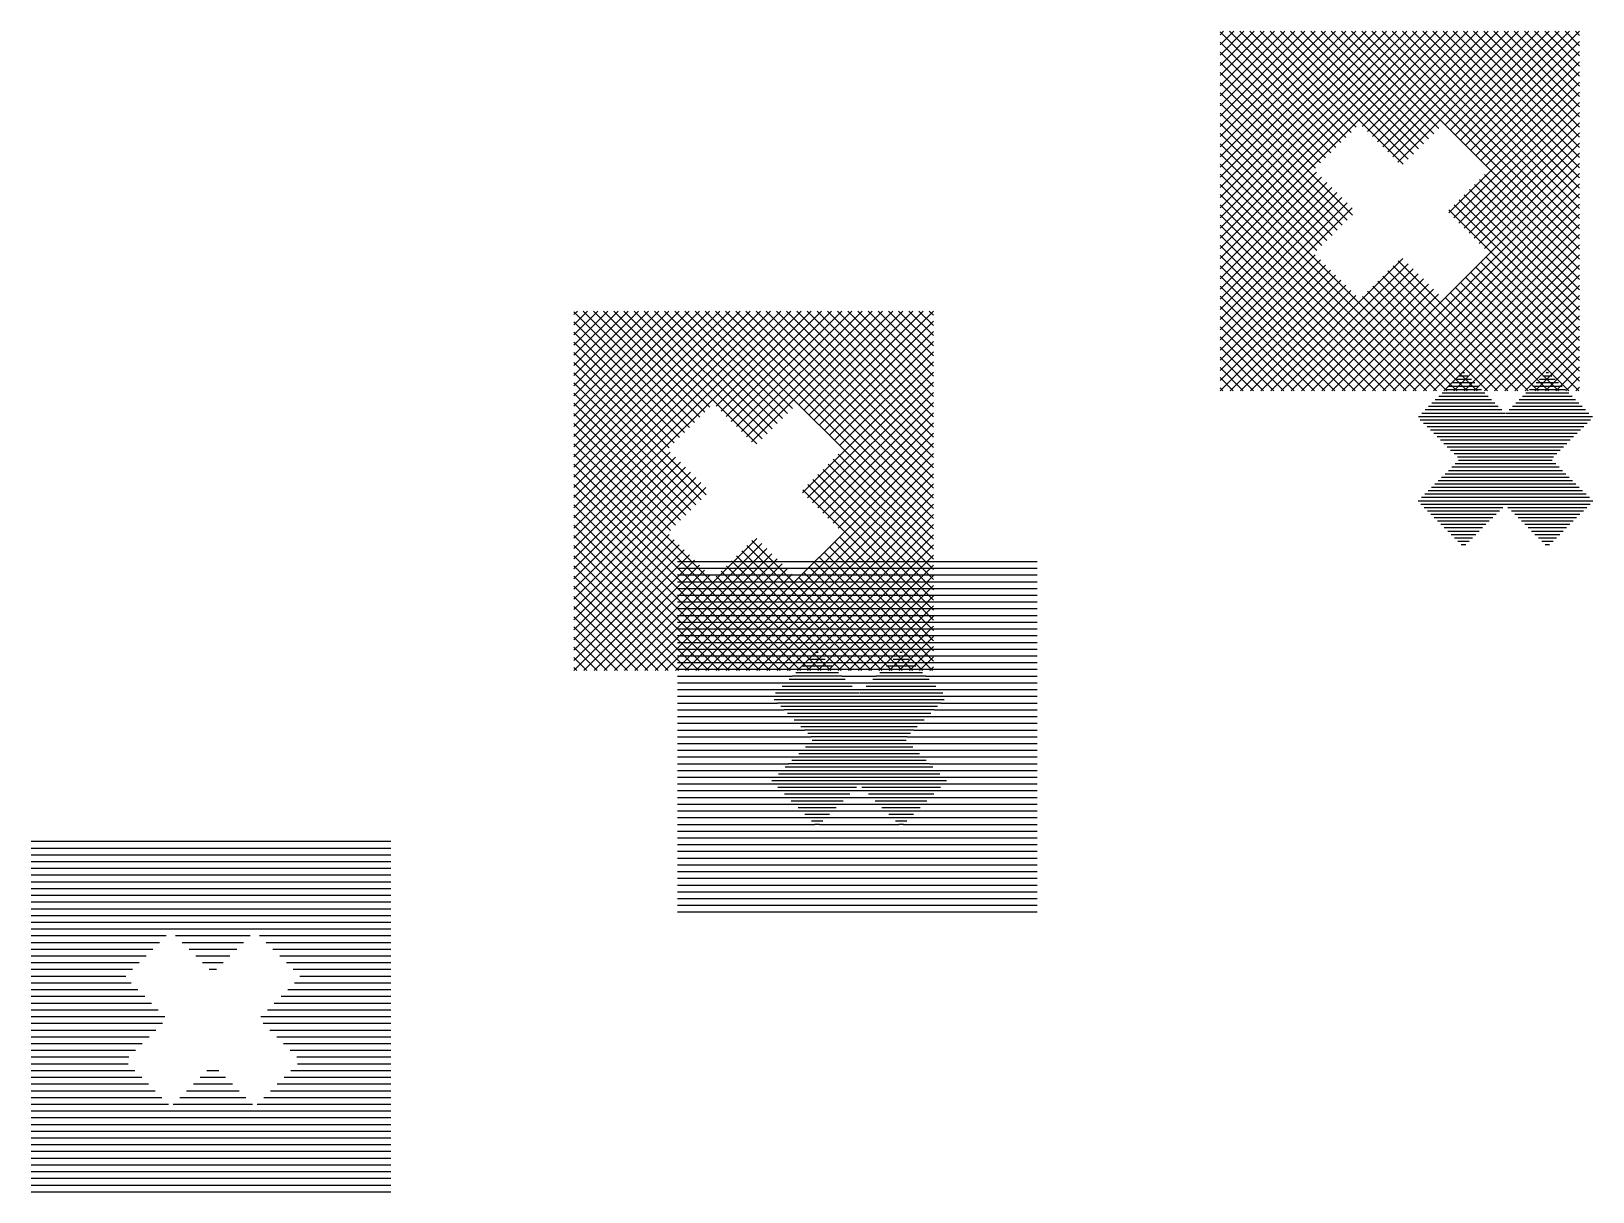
# Paper-space layout 'Layout1' of a CAD drawing. Extents: x -23.1 to 20.4, y -12.3 to 20.
import ezdxf

# ---------------------------------------------------------------- set-up
doc = ezdxf.new("R2010")
doc.units = 0
doc.layers.get('0').update_dxf_attribs({"linetype": 'CONTINUOUS'})
doc.layers.add('GEEL', color=2, linetype='CONTINUOUS')
doc.layers.add('VEILIG', color=7, linetype='CONTINUOUS')

# ---------------------------------------------------------------- blocks, each defined once
blk = doc.blocks.new('*X')
at = {"color": 0}
for p, q in [((10, 13.677), (16.323, 20)), ((10, 13.96), (16.04, 20)), ((10, 14.243), (15.757, 20)), ((10, 14.525), (15.475, 20)), ((10, 14.808), (15.192, 20)), ((10, 15.091), (14.909, 20)), ((10, 15.374), (14.626, 20)), ((10, 15.657), (14.343, 20)), ((10, 15.94), (14.06, 20)), ((10, 16.223), (13.777, 20)), ((10, 16.505), (13.495, 20)), ((10, 16.788), (13.212, 20)), ((10, 17.071), (12.929, 20)), ((10, 17.354), (12.646, 20)), ((10, 17.637), (12.363, 20)), ((10, 17.92), (12.08, 20)), ((10, 18.202), (11.798, 20)), ((10, 18.485), (11.515, 20)), ((10, 18.768), (11.232, 20)), ((10, 19.051), (10.949, 20)), ((10, 19.334), (10.666, 20)), ((10, 19.617), (10.383, 20)), ((10, 19.899), (10.101, 20)), ((13.22, 16.761), (10, 19.981)), ((13.362, 16.902), (10.264, 20)), ((13.503, 17.044), (10.547, 20)), ((13.645, 17.185), (10.83, 20)), ((13.786, 17.327), (11.113, 20)), ((15.094, 16.301), (11.396, 20)), ((15.236, 16.443), (11.678, 20)), ((15.377, 16.584), (11.961, 20)), ((15.518, 16.726), (12.244, 20)), ((15.66, 16.867), (12.527, 20)), ((15.801, 17.008), (12.81, 20)), ((15.943, 17.15), (13.093, 20)), ((16.084, 17.291), (13.375, 20)), ((20, 13.658), (13.658, 20)), ((20, 13.941), (13.941, 20)), ((13.957, 17.351), (16.606, 20)), ((14.098, 17.21), (16.889, 20)), ((20, 14.224), (14.224, 20)), ((14.24, 17.068), (17.172, 20)), ((14.381, 16.927), (17.454, 20)), ((20, 14.507), (14.507, 20)), ((14.523, 16.785), (17.737, 20)), ((14.664, 16.644), (18.02, 20)), ((20, 14.79), (14.79, 20)), ((14.806, 16.503), (18.303, 20)), ((14.947, 16.361), (18.586, 20)), ((20, 15.072), (15.072, 20)), ((20, 15.355), (15.355, 20)), ((20, 15.638), (15.638, 20)), ((20, 15.921), (15.921, 20)), ((20, 16.204), (16.204, 20)), ((16.255, 17.387), (18.869, 20)), ((16.397, 17.245), (19.151, 20)), ((20, 16.487), (16.487, 20)), ((16.538, 17.104), (19.434, 20)), ((16.679, 16.962), (19.717, 20)), ((20, 16.77), (16.77, 20)), ((16.821, 16.821), (20, 20)), ((20, 17.052), (17.052, 20)), ((20, 17.335), (17.335, 20)), ((20, 17.618), (17.618, 20)), ((20, 17.901), (17.901, 20)), ((20, 18.184), (18.184, 20)), ((20, 18.467), (18.467, 20)), ((20, 18.749), (18.749, 20)), ((20, 19.032), (19.032, 20)), ((20, 19.315), (19.315, 20)), ((20, 19.598), (19.598, 20)), ((20, 19.881), (19.881, 20)), ((13.079, 16.62), (10, 19.698)), ((16.962, 16.679), (20, 19.717)), ((12.937, 16.478), (10, 19.416)), ((12.796, 16.337), (10, 19.133)), ((17.104, 16.538), (20, 19.434)), ((17.245, 16.397), (20, 19.151)), ((12.655, 16.195), (10, 18.85)), ((17.387, 16.255), (20, 18.869)), ((13.68, 14.887), (10, 18.567)), ((13.539, 14.746), (10, 18.284)), ((16.361, 14.947), (20, 18.586)), ((16.503, 14.806), (20, 18.303)), ((13.397, 14.604), (10, 18.001)), ((16.644, 14.664), (20, 18.02)), ((13.256, 14.463), (10, 17.719)), ((13.114, 14.321), (10, 17.436)), ((16.785, 14.523), (20, 17.737)), ((16.927, 14.381), (20, 17.454)), ((12.973, 14.18), (10, 17.153)), ((17.068, 14.24), (20, 17.172)), ((12.831, 14.039), (10, 16.87)), ((12.69, 13.897), (10, 16.587)), ((17.21, 14.098), (20, 16.889)), ((17.351, 13.957), (20, 16.606)), ((16.304, 10), (10, 16.304)), ((10, 13.394), (12.684, 16.078)), ((13.677, 10), (20, 16.323)), ((16.022, 10), (10, 16.022)), ((10, 13.111), (12.826, 15.937)), ((10, 12.828), (12.967, 15.796)), ((15.739, 10), (10, 15.739)), ((10, 12.546), (13.109, 15.654)), ((13.96, 10), (20, 16.04)), ((14.243, 10), (20, 15.757)), ((20, 12.81), (17.074, 15.736)), ((20, 13.093), (17.215, 15.877)), ((20, 13.375), (17.357, 16.019)), ((10, 12.263), (13.25, 15.513)), ((15.456, 10), (10, 15.456)), ((10, 11.98), (13.391, 15.371)), ((10, 11.697), (13.533, 15.23)), ((14.525, 10), (20, 15.475)), ((20, 11.961), (16.65, 15.311)), ((20, 12.244), (16.791, 15.453)), ((20, 12.527), (16.933, 15.594)), ((15.173, 10), (10, 15.173)), ((10, 11.414), (13.674, 15.088)), ((14.89, 10), (10, 14.89)), ((14.808, 10), (20, 15.192)), ((15.091, 10), (20, 14.909)), ((20, 11.396), (16.367, 15.029)), ((20, 11.678), (16.508, 15.17)), ((14.607, 10), (10, 14.607)), ((15.374, 10), (20, 14.626)), ((15.657, 10), (20, 14.343)), ((14.324, 10), (10, 14.324)), ((14.042, 10), (10, 14.042)), ((15.94, 10), (20, 14.06)), ((10, 11.131), (12.649, 13.78)), ((13.759, 10), (10, 13.759)), ((10, 10.849), (12.79, 13.639)), ((10, 10.566), (12.932, 13.497)), ((13.476, 10), (10, 13.476)), ((11.414, 10), (15.088, 13.674)), ((11.697, 10), (15.23, 13.533)), ((18.284, 10), (14.811, 13.473)), ((18.567, 10), (14.953, 13.614)), ((16.223, 10), (20, 13.777)), ((16.505, 10), (20, 13.495)), ((20, 10.83), (17.251, 13.579)), ((20, 11.113), (17.392, 13.72)), ((10, 10.283), (13.073, 13.356)), ((10, 10), (13.215, 13.215)), ((13.193, 10), (10, 13.193)), ((10.283, 10), (13.356, 13.073)), ((11.98, 10), (15.371, 13.391)), ((12.263, 10), (15.513, 13.25)), ((12.546, 10), (15.654, 13.109)), ((17.436, 10), (14.387, 13.049)), ((17.719, 10), (14.528, 13.19)), ((18.001, 10), (14.67, 13.332)), ((16.788, 10), (20, 13.212)), ((19.981, 10), (16.827, 13.155)), ((20, 10.264), (16.968, 13.296)), ((20, 10.547), (17.109, 13.438)), ((12.91, 10), (10, 12.91)), ((12.627, 10), (10, 12.627)), ((10.566, 10), (13.497, 12.932)), ((10.849, 10), (13.639, 12.79)), ((11.131, 10), (13.78, 12.649)), ((12.828, 10), (15.796, 12.967)), ((13.111, 10), (15.937, 12.826)), ((13.394, 10), (16.078, 12.684)), ((16.587, 10), (13.963, 12.624)), ((16.87, 10), (14.104, 12.766)), ((17.153, 10), (14.246, 12.907)), ((19.133, 10), (16.402, 12.73)), ((19.416, 10), (16.544, 12.872)), ((19.698, 10), (16.685, 13.013)), ((17.071, 10), (20, 12.929)), ((17.354, 10), (20, 12.646)), ((12.345, 10), (10, 12.345)), ((18.85, 10), (16.261, 12.589)), ((17.637, 10), (20, 12.363)), ((12.062, 10), (10, 12.062)), ((11.779, 10), (10, 11.779)), ((17.92, 10), (20, 12.08)), ((18.202, 10), (20, 11.798)), ((11.496, 10), (10, 11.496)), ((18.485, 10), (20, 11.515)), ((11.213, 10), (10, 11.213)), ((10.93, 10), (10, 10.93)), ((18.768, 10), (20, 11.232)), ((19.051, 10), (20, 10.949)), ((10.648, 10), (10, 10.648)), ((16.738, 10.506), (16.801, 10.506)), ((19.071, 10.506), (19.134, 10.506)), ((19.334, 10), (20, 10.666)), ((10.365, 10), (10, 10.365)), ((10.082, 10), (10, 10.082)), ((16.269, 10.037), (17.27, 10.037)), ((16.362, 10.13), (17.176, 10.13)), ((16.456, 10.224), (17.082, 10.224)), ((16.55, 10.318), (16.989, 10.318)), ((16.644, 10.412), (16.895, 10.412)), ((18.602, 10.037), (19.603, 10.037)), ((18.696, 10.13), (19.51, 10.13)), ((18.79, 10.224), (19.416, 10.224)), ((18.883, 10.318), (19.322, 10.318)), ((18.977, 10.412), (19.228, 10.412)), ((19.617, 10), (20, 10.383)), ((19.899, 10), (20, 10.101)), ((15.8, 9.568), (17.739, 9.568)), ((15.893, 9.661), (17.645, 9.661)), ((15.987, 9.755), (17.551, 9.755)), ((16.081, 9.849), (17.458, 9.849)), ((16.175, 9.943), (17.364, 9.943)), ((18.133, 9.568), (20.072, 9.568)), ((18.227, 9.661), (19.979, 9.661)), ((18.321, 9.755), (19.885, 9.755)), ((18.414, 9.849), (19.791, 9.849)), ((18.508, 9.943), (19.697, 9.943)), ((15.518, 9.286), (20.354, 9.286)), ((15.569, 9.192), (20.303, 9.192)), ((15.612, 9.38), (17.927, 9.38)), ((15.706, 9.474), (17.833, 9.474)), ((17.945, 9.38), (20.26, 9.38)), ((18.039, 9.474), (20.166, 9.474)), ((15.662, 9.099), (20.21, 9.099)), ((15.756, 9.005), (20.116, 9.005)), ((15.85, 8.911), (20.022, 8.911)), ((15.944, 8.817), (19.928, 8.817)), ((16.038, 8.723), (19.834, 8.723)), ((16.131, 8.63), (19.741, 8.63)), ((16.225, 8.536), (19.647, 8.536)), ((16.319, 8.442), (19.553, 8.442)), ((16.413, 8.348), (19.459, 8.348)), ((16.507, 8.254), (19.365, 8.254)), ((16.445, 7.879), (19.427, 7.879)), ((16.538, 7.973), (19.334, 7.973)), ((16.6, 8.161), (19.272, 8.161)), ((16.632, 8.067), (19.24, 8.067)), ((15.976, 7.41), (19.896, 7.41)), ((16.069, 7.504), (19.803, 7.504)), ((16.163, 7.598), (19.709, 7.598)), ((16.257, 7.692), (19.615, 7.692)), ((16.351, 7.785), (19.521, 7.785)), ((15.6, 7.035), (20.272, 7.035)), ((15.694, 7.129), (20.178, 7.129)), ((15.788, 7.223), (20.084, 7.223)), ((15.882, 7.316), (19.99, 7.316)), ((15.507, 6.941), (20.365, 6.941)), ((15.58, 6.847), (20.292, 6.847)), ((15.674, 6.754), (17.865, 6.754)), ((15.768, 6.66), (17.771, 6.66)), ((15.862, 6.566), (17.677, 6.566)), ((18.007, 6.754), (20.198, 6.754)), ((18.101, 6.66), (20.104, 6.66)), ((18.195, 6.566), (20.01, 6.566)), ((15.955, 6.472), (17.583, 6.472)), ((16.049, 6.378), (17.489, 6.378)), ((16.143, 6.285), (17.396, 6.285)), ((16.237, 6.191), (17.302, 6.191)), ((16.331, 6.097), (17.208, 6.097)), ((18.289, 6.472), (19.917, 6.472)), ((18.383, 6.378), (19.823, 6.378)), ((18.476, 6.285), (19.729, 6.285)), ((18.57, 6.191), (19.635, 6.191)), ((18.664, 6.097), (19.541, 6.097)), ((16.424, 6.003), (17.114, 6.003)), ((16.518, 5.909), (17.02, 5.909)), ((16.612, 5.816), (16.927, 5.816)), ((16.706, 5.722), (16.833, 5.722)), ((18.758, 6.003), (19.448, 6.003)), ((18.852, 5.909), (19.354, 5.909)), ((18.945, 5.816), (19.26, 5.816)), ((19.039, 5.722), (19.166, 5.722)), ((-5.086, 5.25), (4.914, 5.25)), ((-5.086, 5.062), (4.914, 5.062)), ((-5.086, 4.875), (4.914, 4.875)), ((-5.086, 4.688), (4.914, 4.688)), ((-5.086, 4.5), (4.914, 4.5)), ((-5.086, 4.312), (4.914, 4.312)), ((-5.086, 4.125), (4.914, 4.125)), ((-5.086, 3.938), (4.914, 3.938)), ((-5.086, 3.75), (4.914, 3.75)), ((-5.086, 3.562), (4.914, 3.562)), ((-5.086, 3.375), (4.914, 3.375)), ((-5.086, 3.188), (4.914, 3.188)), ((-5.086, 3), (4.914, 3)), ((-5.086, 2.812), (4.914, 2.812)), ((-5.086, 2.625), (-1.332, 2.625)), ((-1.073, 2.625), (1.002, 2.625)), ((1.26, 2.625), (4.914, 2.625)), ((-5.086, 2.438), (-1.519, 2.438)), ((-5.086, 2.25), (-1.707, 2.25)), ((-0.886, 2.438), (0.814, 2.438)), ((-0.698, 2.25), (0.627, 2.25)), ((1.448, 2.438), (4.914, 2.438)), ((1.635, 2.25), (4.914, 2.25)), ((-5.086, 2.062), (-1.894, 2.062)), ((-5.086, 1.875), (-2.082, 1.875)), ((-0.511, 2.062), (0.439, 2.062)), ((-0.323, 1.875), (0.252, 1.875)), ((1.823, 2.062), (4.914, 2.062)), ((2.01, 1.875), (4.914, 1.875)), ((-5.086, 1.688), (-2.269, 1.688)), ((-5.086, 1.5), (-2.457, 1.5)), ((-5.086, 1.312), (-2.306, 1.312)), ((-0.136, 1.688), (0.064, 1.688)), ((2.198, 1.688), (4.914, 1.688)), ((2.235, 1.312), (4.914, 1.312)), ((2.385, 1.5), (4.914, 1.5)), ((-5.086, 1.125), (-2.119, 1.125)), ((-5.086, 0.938), (-1.931, 0.938)), ((1.86, 0.938), (4.914, 0.938)), ((2.047, 1.125), (4.914, 1.125)), ((-5.086, 0.75), (-1.744, 0.75)), ((-5.086, 0.562), (-1.556, 0.562)), ((1.485, 0.562), (4.914, 0.562)), ((1.672, 0.75), (4.914, 0.75)), ((-5.086, 0.375), (-1.369, 0.375)), ((-5.086, 0.188), (-1.436, 0.188)), ((-5.086, 0), (-1.623, 0)), ((1.297, 0.375), (4.914, 0.375)), ((1.364, 0.188), (4.914, 0.188)), ((1.552, 0), (4.914, 0)), ((-5.086, -0.188), (-1.811, -0.188)), ((-5.086, -0.375), (-1.998, -0.375)), ((1.739, -0.188), (4.914, -0.188)), ((1.927, -0.375), (4.914, -0.375)), ((-5.086, -0.562), (-2.186, -0.562)), ((-5.086, -0.75), (-2.373, -0.75)), ((2.114, -0.562), (4.914, -0.562)), ((2.302, -0.75), (4.914, -0.75)), ((-5.086, -0.938), (-2.39, -0.938)), ((-5.086, -1.125), (-2.202, -1.125)), ((-0.203, -1.125), (0.131, -1.125)), ((2.131, -1.125), (4.914, -1.125)), ((2.318, -0.938), (4.914, -0.938)), ((-5.086, -1.312), (-2.015, -1.312)), ((-5.086, -1.5), (-1.827, -1.5)), ((-5.086, -1.688), (-1.64, -1.688)), ((-0.765, -1.688), (0.694, -1.688)), ((-0.578, -1.5), (0.506, -1.5)), ((-0.39, -1.312), (0.319, -1.312)), ((1.568, -1.688), (4.914, -1.688)), ((1.756, -1.5), (4.914, -1.5)), ((1.943, -1.312), (4.914, -1.312)), ((-5.086, -1.875), (-1.452, -1.875)), ((-5.086, -2.062), (-1.265, -2.062)), ((-1.14, -2.062), (1.069, -2.062)), ((-0.953, -1.875), (0.881, -1.875)), ((1.193, -2.062), (4.914, -2.062)), ((1.381, -1.875), (4.914, -1.875)), ((-5.086, -2.25), (4.914, -2.25)), ((-5.086, -2.438), (4.914, -2.438)), ((-5.086, -2.625), (4.914, -2.625)), ((-5.086, -2.812), (4.914, -2.812)), ((-5.086, -3), (4.914, -3)), ((-5.086, -3.188), (4.914, -3.188)), ((-5.086, -3.375), (4.914, -3.375)), ((-5.086, -3.562), (4.914, -3.562)), ((-5.086, -3.75), (4.914, -3.75)), ((-5.086, -3.938), (4.914, -3.938)), ((-5.086, -4.125), (4.914, -4.125)), ((-5.086, -4.312), (4.914, -4.312)), ((-5.086, -4.5), (4.914, -4.5))]:
    blk.add_line(p, q, dxfattribs=at)

psp = doc.layouts.get("Layout1")

# ---------------------------------------------------------------- block references
at = {"layer": 'GEEL', "color": 0}
psp.add_blockref('*X', (0, 0), dxfattribs=at)
at = {"layer": 'VEILIG', "color": 0}
psp.add_blockref('*X', (-17.972, -7.783), dxfattribs=at)

doc.saveas('drawing.dxf')
